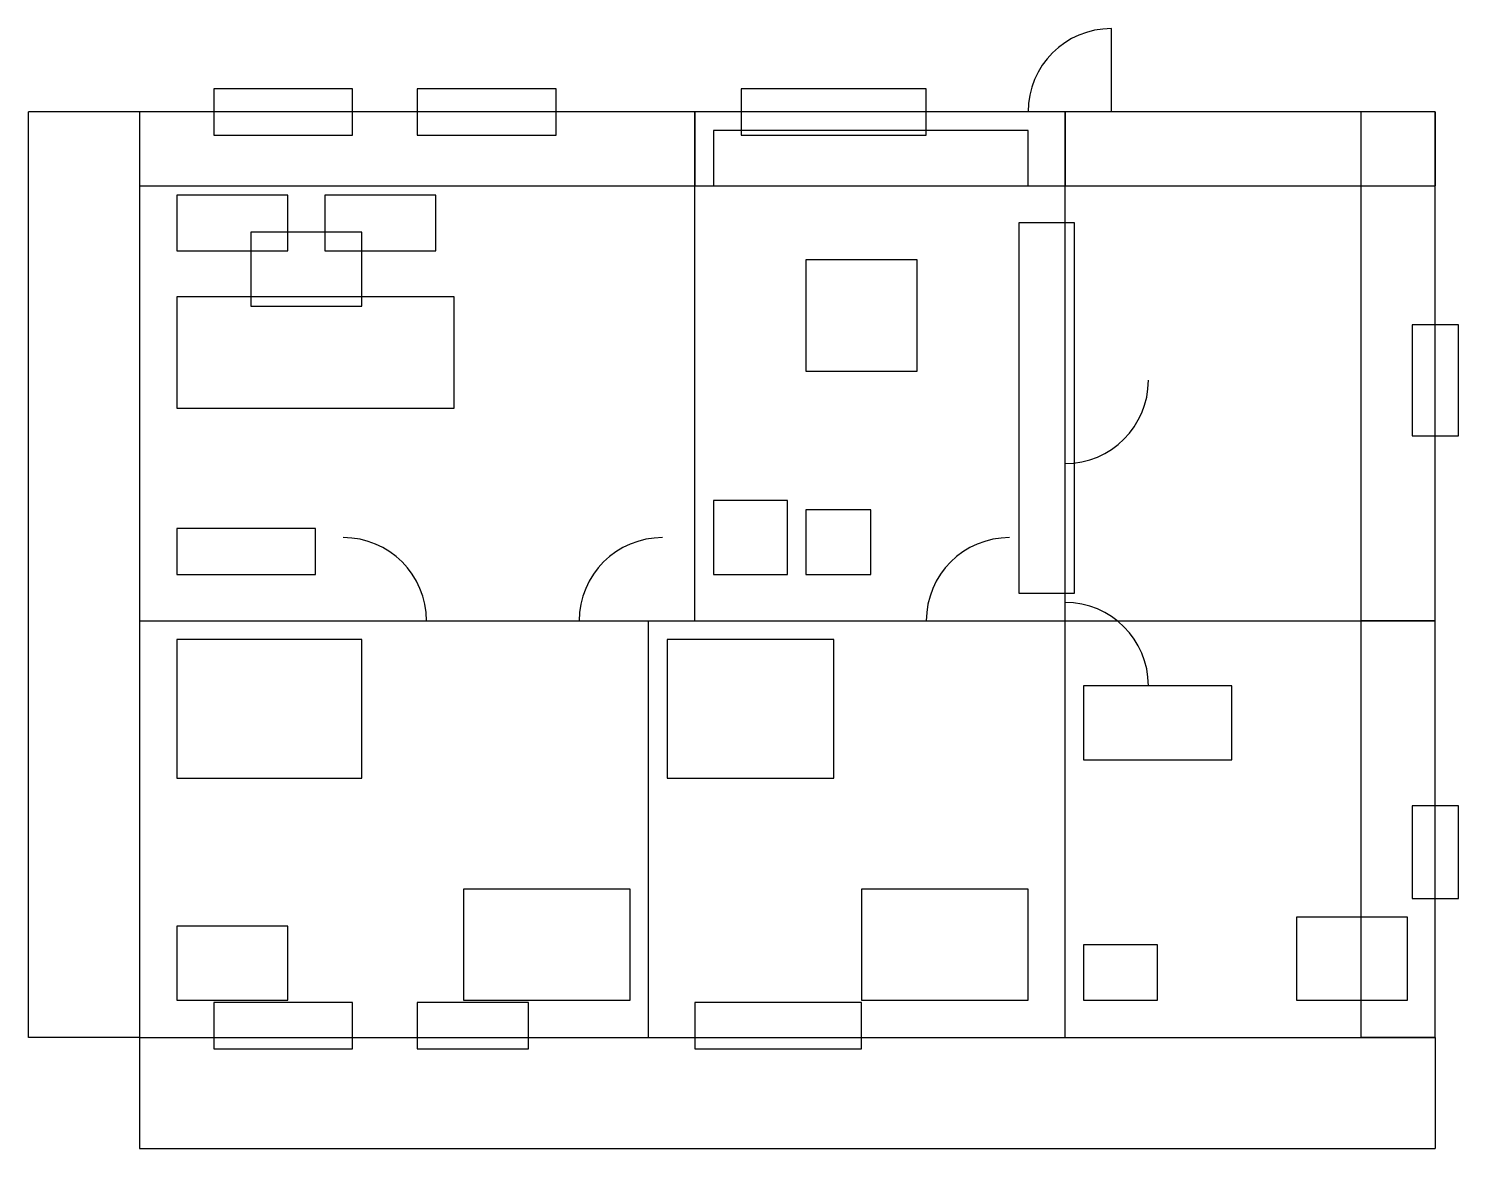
# Model space of a CAD drawing. Header units: millimetres. Extents: x -1200 to 14250, y -1200 to 10900.
import ezdxf

# ---------------------------------------------------------------- set-up
doc = ezdxf.new("R2010")
doc.units = ezdxf.units.MM
for name, color, linetype in [('DIMENSIONS', 1, 'CONTINUOUS'), ('DOOR_SWING', 1, 'CONTINUOUS'), ('DOORS', 1, 'CONTINUOUS'), ('FURNITURE', 8, 'CONTINUOUS'), ('WALLS', 7, 'CONTINUOUS'), ('WINDOWS', 4, 'CONTINUOUS')]:
    doc.layers.add(name, color=color, linetype=linetype)

msp = doc.modelspace()

# ---------------------------------------------------------------- linework, layer by layer
at = {"layer": 'DIMENSIONS'}
for p, q in [((0, 10000), (-1200, 10000)), ((-1200, 0), (-1200, 10000)), ((0, 10000), (0, 9200)), ((6000, 10000), (6000, 9200)), ((6000, 10000), (6000, 9200)), ((10000, 10000), (10000, 9200)), ((10000, 10000), (10000, 9200)), ((14000, 10000), (13200, 10000)), ((13200, 4500), (13200, 10000)), ((14000, 10000), (14000, 9200)), ((0, 9200), (6000, 9200)), ((6000, 9200), (10000, 9200)), ((10000, 9200), (14000, 9200)), ((14000, 4500), (13200, 4500)), ((13200, 0), (13200, 4500)), ((14000, 4500), (13200, 4500)), ((0, 0), (-1200, 0)), ((0, 0), (0, -1200)), ((14000, 0), (13200, 0)), ((14000, 0), (14000, -1200)), ((0, -1200), (14000, -1200))]:
    msp.add_line(p, q, dxfattribs=at)
at = {"layer": 'DOOR_SWING'}
for centre, start, end in [((10500, 10000), 90, 180), ((10000, 7100), 270, 360), ((2200, 4500), 0, 90), ((5650, 4500), 90, 180), ((9400, 4500), 90, 180), ((10000, 3800), 0, 90)]:
    msp.add_arc(centre, 900, start, end, dxfattribs=at)
at = {"layer": 'DOORS'}
for p, q in [((10500, 10000), (10500, 10900)), ((10000, 6200), (10000, 7100)), ((10000, 3800), (10000, 4700)), ((2200, 4500), (3100, 4500)), ((4750, 4500), (5650, 4500)), ((8500, 4500), (9400, 4500))]:
    msp.add_line(p, q, dxfattribs=at)
at = {"layer": 'FURNITURE'}
for p, q in [((9600, 9800), (6200, 9800)), ((6200, 9800), (6200, 9200)), ((9600, 9200), (9600, 9800)), ((6200, 9200), (9600, 9200)), ((1600, 9100), (400, 9100)), ((400, 9100), (400, 8500)), ((1600, 8500), (1600, 9100)), ((3200, 9100), (2000, 9100)), ((2000, 9100), (2000, 8500)), ((3200, 8500), (3200, 9100)), ((2400, 8700), (1200, 8700)), ((1200, 8700), (1200, 7900)), ((2400, 7900), (2400, 8700)), ((10100, 8800), (9500, 8800)), ((9500, 8800), (9500, 4800)), ((10100, 4800), (10100, 8800)), ((400, 8500), (1600, 8500)), ((2000, 8500), (3200, 8500)), ((8400, 8400), (7200, 8400)), ((7200, 8400), (7200, 7200)), ((8400, 7200), (8400, 8400)), ((3400, 8000), (400, 8000)), ((400, 8000), (400, 6800)), ((1200, 7900), (2400, 7900)), ((3400, 6800), (3400, 8000)), ((7200, 7200), (8400, 7200)), ((400, 6800), (3400, 6800)), ((7000, 5800), (6200, 5800)), ((6200, 5800), (6200, 5000)), ((7000, 5000), (7000, 5800)), ((7900, 5700), (7200, 5700)), ((7200, 5700), (7200, 5000)), ((7900, 5000), (7900, 5700)), ((1900, 5500), (400, 5500)), ((400, 5500), (400, 5000)), ((1900, 5000), (1900, 5500)), ((400, 5000), (1900, 5000)), ((6200, 5000), (7000, 5000)), ((7200, 5000), (7900, 5000)), ((9500, 4800), (10100, 4800)), ((2400, 4300), (400, 4300)), ((400, 4300), (400, 2800)), ((2400, 2800), (2400, 4300)), ((7500, 4300), (5700, 4300)), ((5700, 4300), (5700, 2800)), ((7500, 2800), (7500, 4300)), ((11800, 3800), (10200, 3800)), ((10200, 3800), (10200, 3000)), ((11800, 3000), (11800, 3800)), ((10200, 3000), (11800, 3000)), ((400, 2800), (2400, 2800)), ((5700, 2800), (7500, 2800)), ((5300, 1600), (3500, 1600)), ((3500, 1600), (3500, 400)), ((5300, 400), (5300, 1600)), ((9600, 1600), (7800, 1600)), ((7800, 1600), (7800, 400)), ((9600, 400), (9600, 1600)), ((13700, 1300), (12500, 1300)), ((12500, 1300), (12500, 400)), ((13700, 400), (13700, 1300)), ((1600, 1200), (400, 1200)), ((400, 1200), (400, 400)), ((1600, 400), (1600, 1200)), ((11000, 1000), (10200, 1000)), ((10200, 1000), (10200, 400)), ((11000, 400), (11000, 1000)), ((400, 400), (1600, 400)), ((3500, 400), (5300, 400)), ((7800, 400), (9600, 400)), ((10200, 400), (11000, 400)), ((12500, 400), (13700, 400))]:
    msp.add_line(p, q, dxfattribs=at)
at = {"layer": 'WALLS'}
for p, q in [((14000, 10000), (0, 10000)), ((0, 10000), (0, 0)), ((6000, 4500), (6000, 10000)), ((10000, 0), (10000, 10000)), ((14000, 0), (14000, 10000)), ((0, 4500), (14000, 4500)), ((5500, 0), (5500, 4500)), ((0, 0), (14000, 0))]:
    msp.add_line(p, q, dxfattribs=at)
at = {"layer": 'WINDOWS'}
for p, q in [((2300, 10250), (800, 10250)), ((800, 10250), (800, 9750)), ((2300, 9750), (2300, 10250)), ((4500, 10250), (3000, 10250)), ((3000, 10250), (3000, 9750)), ((4500, 9750), (4500, 10250)), ((8500, 10250), (6500, 10250)), ((6500, 10250), (6500, 9750)), ((8500, 9750), (8500, 10250)), ((800, 9750), (2300, 9750)), ((3000, 9750), (4500, 9750)), ((6500, 9750), (8500, 9750)), ((14250, 7700), (13750, 7700)), ((13750, 7700), (13750, 6500)), ((14250, 6500), (14250, 7700)), ((13750, 6500), (14250, 6500)), ((14250, 2500), (13750, 2500)), ((13750, 2500), (13750, 1500)), ((14250, 1500), (14250, 2500)), ((13750, 1500), (14250, 1500)), ((2300, 375), (800, 375)), ((800, 375), (800, -125)), ((2300, -125), (2300, 375)), ((4200, 375), (3000, 375)), ((3000, 375), (3000, -125)), ((4200, -125), (4200, 375)), ((7800, 375), (6000, 375)), ((6000, 375), (6000, -125)), ((7800, -125), (7800, 375)), ((800, -125), (2300, -125)), ((3000, -125), (4200, -125)), ((6000, -125), (7800, -125))]:
    msp.add_line(p, q, dxfattribs=at)

doc.saveas('drawing.dxf')
